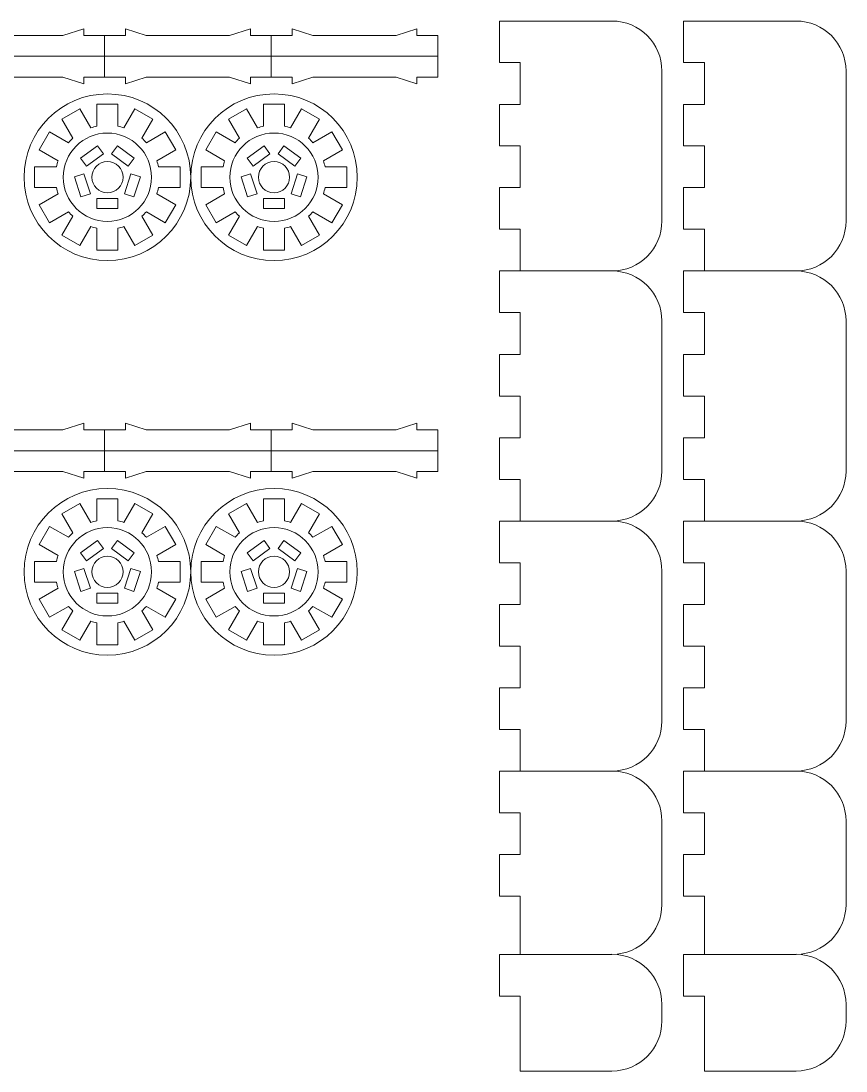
# Model space of a CAD drawing. Header units: millimetres. Extents: x -300 to 295, y -151 to 157.
# Drawn here: x 176.6 to 294.5, y 4.5 to 154.5 of the extents above; entities that cross this region are included whole.
import ezdxf

# ---------------------------------------------------------------- set-up
doc = ezdxf.new("R2010")
doc.units = ezdxf.units.MM
doc.header["$MEASUREMENT"] = 0
doc.layers.add('Capa 1', color=7, linetype='Continuous')

msp = doc.modelspace()

# ---------------------------------------------------------------- linework, layer by layer
at = {"layer": 'Capa 1', "lineweight": 18}
for points in [[(244.9766, 154.5344), (244.9766, 154.5344), (244.9766, 148.5813), (244.9766, 148.5813)], [(261.0501, 154.5344), (261.0501, 154.5344), (244.9766, 154.5344), (244.9766, 154.5344)], [(268.1938, 147.3906), (268.1938, 151.3361), (264.9955, 154.5344), (261.05, 154.5344)], [(271.2871, 154.5344), (271.2871, 154.5344), (271.2871, 148.5813), (271.2871, 148.5813)], [(287.3605, 154.5344), (287.3605, 154.5344), (271.2871, 154.5344), (271.2871, 154.5344)], [(294.5043, 147.3906), (294.5043, 151.3361), (291.306, 154.5344), (287.3605, 154.5344)], [(185.56, 153.4305), (185.56, 153.4305), (182.5834, 152.478), (182.5834, 152.478)], [(185.56, 152.478), (185.56, 152.478), (185.56, 153.4305), (185.56, 153.4305)], [(191.5131, 153.4305), (191.5131, 153.4305), (191.5131, 152.478), (191.5131, 152.478)], [(194.4896, 152.478), (194.4896, 152.478), (191.5131, 153.4305), (191.5131, 153.4305)], [(209.3725, 153.4305), (209.3725, 153.4305), (206.3959, 152.478), (206.3959, 152.478)], [(209.3725, 152.478), (209.3725, 152.478), (209.3725, 153.4305), (209.3725, 153.4305)], [(218.3021, 152.478), (218.3021, 152.478), (215.3256, 153.4305), (215.3256, 153.4305)], [(215.3256, 153.4305), (215.3256, 153.4305), (215.3256, 152.478), (215.3256, 152.478)], [(233.185, 153.4305), (233.185, 153.4305), (230.2084, 152.478), (230.2084, 152.478)], [(233.185, 152.478), (233.185, 152.478), (233.185, 153.4305), (233.185, 153.4305)], [(182.5834, 152.478), (182.5834, 152.478), (170.6771, 152.478), (170.6771, 152.478)], [(191.5131, 152.478), (191.5131, 152.478), (185.56, 152.478), (185.56, 152.478)], [(188.5365, 152.478), (188.5365, 152.478), (188.5365, 146.5249), (188.5365, 146.5249)], [(206.3959, 152.478), (206.3959, 152.478), (194.4896, 152.478), (194.4896, 152.478)], [(215.3256, 152.478), (215.3256, 152.478), (209.3725, 152.478), (209.3725, 152.478)], [(212.349, 152.478), (212.349, 152.478), (212.349, 146.5249), (212.349, 146.5249)], [(230.2084, 152.478), (230.2084, 152.478), (218.3021, 152.478), (218.3021, 152.478)], [(236.1615, 152.478), (236.1615, 152.478), (233.185, 152.478), (233.185, 152.478)], [(236.1615, 146.5249), (236.1615, 146.5249), (236.1615, 152.478), (236.1615, 152.478)], [(236.1615, 149.5015), (236.1615, 149.5015), (93.2865, 149.5015), (93.2865, 149.5015)], [(247.9532, 148.5813), (247.9532, 148.5813), (244.9766, 148.5813), (244.9766, 148.5813)], [(247.9532, 148.5813), (247.9532, 148.5813), (247.9532, 142.6281), (247.9532, 142.6281)], [(274.2637, 148.5813), (274.2637, 148.5813), (271.2871, 148.5813), (271.2871, 148.5813)], [(274.2637, 148.5813), (274.2637, 148.5813), (274.2637, 142.6281), (274.2637, 142.6281)], [(268.1938, 125.9594), (268.1938, 125.9594), (268.1938, 147.3906), (268.1938, 147.3906)], [(294.5043, 125.9594), (294.5043, 125.9594), (294.5043, 147.3906), (294.5043, 147.3906)], [(170.6771, 146.5249), (170.6771, 146.5249), (182.5834, 146.5249), (182.5834, 146.5249)], [(182.5834, 146.5249), (182.5834, 146.5249), (185.56, 145.5722), (185.56, 145.5722)], [(185.56, 146.5249), (185.56, 146.5249), (191.5131, 146.5249), (191.5131, 146.5249)], [(185.56, 145.5722), (185.56, 145.5722), (185.56, 146.5249), (185.56, 146.5249)], [(191.5131, 145.5722), (191.5131, 145.5722), (194.4896, 146.5249), (194.4896, 146.5249)], [(191.5131, 146.5249), (191.5131, 146.5249), (191.5131, 145.5722), (191.5131, 145.5722)], [(194.4896, 146.5249), (194.4896, 146.5249), (206.3959, 146.5249), (206.3959, 146.5249)], [(206.3959, 146.5249), (206.3959, 146.5249), (209.3725, 145.5722), (209.3725, 145.5722)], [(209.3725, 146.5249), (209.3725, 146.5249), (215.3256, 146.5249), (215.3256, 146.5249)], [(209.3725, 145.5722), (209.3725, 145.5722), (209.3725, 146.5249), (209.3725, 146.5249)], [(215.3256, 145.5722), (215.3256, 145.5722), (218.3021, 146.5249), (218.3021, 146.5249)], [(215.3256, 146.5249), (215.3256, 146.5249), (215.3256, 145.5722), (215.3256, 145.5722)], [(218.3021, 146.5249), (218.3021, 146.5249), (230.2084, 146.5249), (230.2084, 146.5249)], [(230.2084, 146.5249), (230.2084, 146.5249), (233.185, 145.5722), (233.185, 145.5722)], [(233.185, 146.5249), (233.185, 146.5249), (236.1615, 146.5249), (236.1615, 146.5249)], [(233.185, 145.5722), (233.185, 145.5722), (233.185, 146.5249), (233.185, 146.5249)], [(190.4291, 142.6297), (190.4291, 142.6297), (187.4525, 142.6297), (187.4525, 142.6297)], [(187.4525, 139.5026), (187.4525, 139.5026), (187.4525, 142.6297), (187.4525, 142.6297)], [(190.4291, 139.5026), (190.4291, 139.5026), (190.4291, 142.6297), (190.4291, 142.6297)], [(214.2416, 142.6297), (214.2416, 142.6297), (211.265, 142.6297), (211.265, 142.6297)], [(211.265, 139.5026), (211.265, 139.5026), (211.265, 142.6297), (211.265, 142.6297)], [(214.2416, 139.5026), (214.2416, 139.5026), (214.2416, 142.6297), (214.2416, 142.6297)], [(244.9766, 142.6281), (244.9766, 142.6281), (244.9766, 136.675), (244.9766, 136.675)], [(247.9532, 142.6281), (247.9532, 142.6281), (244.9766, 142.6281), (244.9766, 142.6281)], [(271.2871, 142.6281), (271.2871, 142.6281), (271.2871, 136.675), (271.2871, 136.675)], [(274.2637, 142.6281), (274.2637, 142.6281), (271.2871, 142.6281), (271.2871, 142.6281)], [(185.0205, 141.9781), (185.0205, 141.9781), (182.4426, 140.4898), (182.4426, 140.4898)], [(186.5839, 139.27), (186.5839, 139.27), (185.0205, 141.9781), (185.0205, 141.9781)], [(191.2972, 139.27), (191.2972, 139.27), (192.8606, 141.9781), (192.8606, 141.9781)], [(195.4384, 140.4898), (195.4384, 140.4898), (192.8606, 141.9781), (192.8606, 141.9781)], [(208.833, 141.9781), (208.833, 141.9781), (206.2551, 140.4898), (206.2551, 140.4898)], [(210.3964, 139.27), (210.3964, 139.27), (208.833, 141.9781), (208.833, 141.9781)], [(215.1097, 139.27), (215.1097, 139.27), (216.6731, 141.9781), (216.6731, 141.9781)], [(219.2509, 140.4898), (219.2509, 140.4898), (216.6731, 141.9781), (216.6731, 141.9781)], [(184.006, 137.7818), (184.006, 137.7818), (182.4426, 140.4898), (182.4426, 140.4898)], [(193.875, 137.7818), (193.875, 137.7818), (195.4384, 140.4898), (195.4384, 140.4898)], [(207.8185, 137.7818), (207.8185, 137.7818), (206.2551, 140.4898), (206.2551, 140.4898)], [(217.6875, 137.7818), (217.6875, 137.7818), (219.2509, 140.4898), (219.2509, 140.4898)], [(180.6625, 138.7097), (180.6625, 138.7097), (179.1742, 136.1318), (179.1742, 136.1318)], [(183.3705, 137.1462), (183.3705, 137.1462), (180.6625, 138.7097), (180.6625, 138.7097)], [(187.4525, 139.5026), (187.1585, 139.4425), (186.8686, 139.365), (186.5841, 139.27)], [(191.2972, 139.27), (191.0128, 139.365), (190.7228, 139.4428), (190.4291, 139.5026)], [(194.5105, 137.1462), (194.5105, 137.1462), (197.2188, 138.7097), (197.2188, 138.7097)], [(198.7071, 136.1318), (198.7071, 136.1318), (197.2188, 138.7097), (197.2188, 138.7097)], [(204.475, 138.7097), (204.475, 138.7097), (202.9867, 136.1318), (202.9867, 136.1318)], [(207.183, 137.1462), (207.183, 137.1462), (204.475, 138.7097), (204.475, 138.7097)], [(211.265, 139.5026), (210.971, 139.4425), (210.6811, 139.365), (210.3966, 139.27)], [(215.1097, 139.27), (214.8253, 139.365), (214.5353, 139.4428), (214.2416, 139.5026)], [(218.323, 137.1462), (218.323, 137.1462), (221.0313, 138.7097), (221.0313, 138.7097)], [(222.5196, 136.1318), (222.5196, 136.1318), (221.0313, 138.7097), (221.0313, 138.7097)], [(184.0061, 137.7818), (183.7815, 137.5831), (183.5695, 137.3706), (183.3706, 137.1463)], [(187.52, 136.6986), (187.52, 136.6986), (185.1123, 134.9491), (185.1123, 134.9491)], [(188.36, 135.5429), (188.36, 135.5429), (187.52, 136.6986), (187.52, 136.6986)], [(189.521, 135.5429), (189.521, 135.5429), (190.3608, 136.6986), (190.3608, 136.6986)], [(192.7688, 134.9491), (192.7688, 134.9491), (190.3608, 136.6986), (190.3608, 136.6986)], [(194.5105, 137.1462), (194.3115, 137.3708), (194.0993, 137.583), (193.875, 137.7817)], [(207.8186, 137.7818), (207.594, 137.5831), (207.382, 137.3706), (207.1831, 137.1463)], [(211.3325, 136.6986), (211.3325, 136.6986), (208.9248, 134.9491), (208.9248, 134.9491)], [(212.1725, 135.5429), (212.1725, 135.5429), (211.3325, 136.6986), (211.3325, 136.6986)], [(213.3335, 135.5429), (213.3335, 135.5429), (214.1733, 136.6986), (214.1733, 136.6986)], [(216.5813, 134.9491), (216.5813, 134.9491), (214.1733, 136.6986), (214.1733, 136.6986)], [(218.323, 137.1462), (218.124, 137.3708), (217.9118, 137.583), (217.6875, 137.7817)], [(247.9532, 136.675), (247.9532, 136.675), (244.9766, 136.675), (244.9766, 136.675)], [(247.9532, 136.675), (247.9532, 136.675), (247.9532, 130.7219), (247.9532, 130.7219)], [(274.2637, 136.675), (274.2637, 136.675), (271.2871, 136.675), (271.2871, 136.675)], [(274.2637, 136.675), (274.2637, 136.675), (274.2637, 130.7219), (274.2637, 130.7219)], [(181.8822, 134.5684), (181.8822, 134.5684), (179.1742, 136.1318), (179.1742, 136.1318)], [(188.36, 135.5429), (188.36, 135.5429), (185.9521, 133.7932), (185.9521, 133.7932)], [(191.9293, 133.7932), (191.9293, 133.7932), (189.521, 135.5429), (189.521, 135.5429)], [(195.9988, 134.5684), (195.9988, 134.5684), (198.7071, 136.1318), (198.7071, 136.1318)], [(205.6947, 134.5684), (205.6947, 134.5684), (202.9867, 136.1318), (202.9867, 136.1318)], [(212.1725, 135.5429), (212.1725, 135.5429), (209.7646, 133.7932), (209.7646, 133.7932)], [(215.7418, 133.7932), (215.7418, 133.7932), (213.3335, 135.5429), (213.3335, 135.5429)], [(219.8113, 134.5684), (219.8113, 134.5684), (222.5196, 136.1318), (222.5196, 136.1318)], [(181.6494, 133.7), (181.6494, 133.7), (178.5228, 133.7), (178.5228, 133.7)], [(178.5228, 133.7), (178.5228, 133.7), (178.5228, 130.7235), (178.5228, 130.7235)], [(181.8822, 134.5684), (181.7872, 134.2837), (181.7097, 133.994), (181.6494, 133.7)], [(185.9521, 133.7932), (185.9521, 133.7932), (185.1123, 134.9491), (185.1123, 134.9491)], [(191.9293, 133.7932), (191.9293, 133.7932), (192.7688, 134.9491), (192.7688, 134.9491)], [(196.2317, 133.7), (196.1714, 133.994), (196.0939, 134.2839), (195.9989, 134.5684)], [(196.2317, 133.7), (196.2317, 133.7), (199.3588, 133.7), (199.3588, 133.7)], [(199.3588, 130.7235), (199.3588, 130.7235), (199.3588, 133.7), (199.3588, 133.7)], [(205.4619, 133.7), (205.4619, 133.7), (202.3353, 133.7), (202.3353, 133.7)], [(202.3353, 133.7), (202.3353, 133.7), (202.3353, 130.7235), (202.3353, 130.7235)], [(205.6947, 134.5684), (205.5997, 134.2837), (205.5222, 133.994), (205.4619, 133.7)], [(209.7646, 133.7932), (209.7646, 133.7932), (208.9248, 134.9491), (208.9248, 134.9491)], [(215.7418, 133.7932), (215.7418, 133.7932), (216.5813, 134.9491), (216.5813, 134.9491)], [(220.0442, 133.7), (219.9839, 133.994), (219.9064, 134.2839), (219.8114, 134.5684)], [(220.0442, 133.7), (220.0442, 133.7), (223.1713, 133.7), (223.1713, 133.7)], [(223.1713, 130.7235), (223.1713, 130.7235), (223.1713, 133.7), (223.1713, 133.7)], [(184.2344, 132.2475), (184.2344, 132.2475), (185.593, 132.6891), (185.593, 132.6891)], [(184.2344, 132.2475), (184.2344, 132.2475), (185.1541, 129.4164), (185.1541, 129.4164)], [(185.593, 132.6891), (185.593, 132.6891), (186.513, 129.858), (186.513, 129.858)], [(191.3681, 129.858), (191.3681, 129.858), (192.288, 132.6891), (192.288, 132.6891)], [(193.6469, 132.2475), (193.6469, 132.2475), (192.288, 132.6891), (192.288, 132.6891)], [(192.727, 129.4164), (192.727, 129.4164), (193.6469, 132.2475), (193.6469, 132.2475)], [(208.0469, 132.2475), (208.0469, 132.2475), (209.4055, 132.6891), (209.4055, 132.6891)], [(208.0469, 132.2475), (208.0469, 132.2475), (208.9666, 129.4164), (208.9666, 129.4164)], [(209.4055, 132.6891), (209.4055, 132.6891), (210.3255, 129.858), (210.3255, 129.858)], [(215.1806, 129.858), (215.1806, 129.858), (216.1005, 132.6891), (216.1005, 132.6891)], [(217.4594, 132.2475), (217.4594, 132.2475), (216.1005, 132.6891), (216.1005, 132.6891)], [(216.5395, 129.4164), (216.5395, 129.4164), (217.4594, 132.2475), (217.4594, 132.2475)], [(181.6494, 130.7235), (181.6494, 130.7235), (178.5228, 130.7235), (178.5228, 130.7235)], [(181.6494, 130.7235), (181.7097, 130.4295), (181.7872, 130.1396), (181.8822, 129.8551)], [(195.9988, 129.8551), (196.0938, 130.1395), (196.1713, 130.4295), (196.2316, 130.7235)], [(196.2317, 130.7235), (196.2317, 130.7235), (199.3588, 130.7235), (199.3588, 130.7235)], [(205.4619, 130.7235), (205.4619, 130.7235), (202.3353, 130.7235), (202.3353, 130.7235)], [(205.4619, 130.7235), (205.5222, 130.4295), (205.5997, 130.1396), (205.6947, 129.8551)], [(219.8113, 129.8551), (219.9063, 130.1395), (219.9838, 130.4295), (220.0441, 130.7235)], [(220.0442, 130.7235), (220.0442, 130.7235), (223.1713, 130.7235), (223.1713, 130.7235)], [(244.9766, 130.7219), (244.9766, 130.7219), (244.9766, 124.7688), (244.9766, 124.7688)], [(247.9532, 130.7219), (247.9532, 130.7219), (244.9766, 130.7219), (244.9766, 130.7219)], [(271.2871, 130.7219), (271.2871, 130.7219), (271.2871, 124.7688), (271.2871, 124.7688)], [(274.2637, 130.7219), (274.2637, 130.7219), (271.2871, 130.7219), (271.2871, 130.7219)], [(181.8822, 129.8551), (181.8822, 129.8551), (179.1742, 128.2917), (179.1742, 128.2917)], [(186.513, 129.858), (186.513, 129.858), (185.1541, 129.4164), (185.1541, 129.4164)], [(187.4525, 129.1757), (187.4525, 129.1757), (190.4291, 129.1757), (190.4291, 129.1757)], [(187.4525, 129.1757), (187.4525, 129.1757), (187.4525, 127.7469), (187.4525, 127.7469)], [(190.4291, 129.1757), (190.4291, 129.1757), (190.4291, 127.7469), (190.4291, 127.7469)], [(191.3681, 129.858), (191.3681, 129.858), (192.727, 129.4164), (192.727, 129.4164)], [(195.9988, 129.8551), (195.9988, 129.8551), (198.7071, 128.2917), (198.7071, 128.2917)], [(205.6947, 129.8551), (205.6947, 129.8551), (202.9867, 128.2917), (202.9867, 128.2917)], [(210.3255, 129.858), (210.3255, 129.858), (208.9666, 129.4164), (208.9666, 129.4164)], [(211.265, 129.1757), (211.265, 129.1757), (214.2416, 129.1757), (214.2416, 129.1757)], [(211.265, 129.1757), (211.265, 129.1757), (211.265, 127.7469), (211.265, 127.7469)], [(214.2416, 129.1757), (214.2416, 129.1757), (214.2416, 127.7469), (214.2416, 127.7469)], [(215.1806, 129.858), (215.1806, 129.858), (216.5395, 129.4164), (216.5395, 129.4164)], [(219.8113, 129.8551), (219.8113, 129.8551), (222.5196, 128.2917), (222.5196, 128.2917)], [(179.1742, 128.2917), (179.1742, 128.2917), (180.6625, 125.7139), (180.6625, 125.7139)], [(187.4525, 127.7469), (187.4525, 127.7469), (190.4291, 127.7469), (190.4291, 127.7469)], [(197.2188, 125.7139), (197.2188, 125.7139), (198.7071, 128.2917), (198.7071, 128.2917)], [(202.9867, 128.2917), (202.9867, 128.2917), (204.475, 125.7139), (204.475, 125.7139)], [(211.265, 127.7469), (211.265, 127.7469), (214.2416, 127.7469), (214.2416, 127.7469)], [(221.0313, 125.7139), (221.0313, 125.7139), (222.5196, 128.2917), (222.5196, 128.2917)], [(183.3705, 127.2773), (183.3705, 127.2773), (180.6625, 125.7139), (180.6625, 125.7139)], [(184.006, 126.6417), (184.006, 126.6417), (182.4426, 123.9337), (182.4426, 123.9337)], [(183.3705, 127.2773), (183.5695, 127.0529), (183.7817, 126.8405), (184.006, 126.6418)], [(193.875, 126.6417), (194.0996, 126.8404), (194.3116, 127.0529), (194.5105, 127.2772)], [(193.875, 126.6417), (193.875, 126.6417), (195.4384, 123.9337), (195.4384, 123.9337)], [(194.5105, 127.2773), (194.5105, 127.2773), (197.2188, 125.7139), (197.2188, 125.7139)], [(207.183, 127.2773), (207.183, 127.2773), (204.475, 125.7139), (204.475, 125.7139)], [(207.8185, 126.6417), (207.8185, 126.6417), (206.2551, 123.9337), (206.2551, 123.9337)], [(207.183, 127.2773), (207.382, 127.0529), (207.5942, 126.8405), (207.8185, 126.6418)], [(217.6875, 126.6417), (217.9121, 126.8404), (218.1241, 127.0529), (218.323, 127.2772)], [(217.6875, 126.6417), (217.6875, 126.6417), (219.2509, 123.9337), (219.2509, 123.9337)], [(218.323, 127.2773), (218.323, 127.2773), (221.0313, 125.7139), (221.0313, 125.7139)], [(186.5839, 125.1535), (186.5839, 125.1535), (185.0205, 122.4455), (185.0205, 122.4455)], [(186.5839, 125.1535), (186.8683, 125.0585), (187.1583, 124.9807), (187.4523, 124.9209)], [(187.4525, 124.9206), (187.4525, 124.9206), (187.4525, 121.7938), (187.4525, 121.7938)], [(190.4291, 124.9206), (190.7228, 124.9807), (191.0128, 125.0584), (191.2972, 125.1532)], [(190.4291, 124.9206), (190.4291, 124.9206), (190.4291, 121.7938), (190.4291, 121.7938)], [(191.2972, 125.1535), (191.2972, 125.1535), (192.8606, 122.4455), (192.8606, 122.4455)], [(210.3964, 125.1535), (210.3964, 125.1535), (208.833, 122.4455), (208.833, 122.4455)], [(210.3964, 125.1535), (210.6808, 125.0585), (210.9708, 124.9807), (211.2648, 124.9209)], [(211.265, 124.9206), (211.265, 124.9206), (211.265, 121.7938), (211.265, 121.7938)], [(214.2416, 124.9206), (214.5353, 124.9807), (214.8253, 125.0584), (215.1097, 125.1532)], [(214.2416, 124.9206), (214.2416, 124.9206), (214.2416, 121.7938), (214.2416, 121.7938)], [(215.1097, 125.1535), (215.1097, 125.1535), (216.6731, 122.4455), (216.6731, 122.4455)], [(247.9532, 124.7688), (247.9532, 124.7688), (244.9766, 124.7688), (244.9766, 124.7688)], [(247.9532, 124.7688), (247.9532, 124.7688), (247.9532, 118.8156), (247.9532, 118.8156)], [(261.0501, 118.8156), (264.9956, 118.8156), (268.1939, 122.0139), (268.1939, 125.9594)], [(274.2637, 124.7688), (274.2637, 124.7688), (271.2871, 124.7688), (271.2871, 124.7688)], [(274.2637, 124.7688), (274.2637, 124.7688), (274.2637, 118.8156), (274.2637, 118.8156)], [(287.3605, 118.8156), (291.306, 118.8156), (294.5043, 122.0139), (294.5043, 125.9594)], [(182.4426, 123.9337), (182.4426, 123.9337), (185.0205, 122.4455), (185.0205, 122.4455)], [(192.8606, 122.4455), (192.8606, 122.4455), (195.4384, 123.9337), (195.4384, 123.9337)], [(206.2551, 123.9337), (206.2551, 123.9337), (208.833, 122.4455), (208.833, 122.4455)], [(216.6731, 122.4455), (216.6731, 122.4455), (219.2509, 123.9337), (219.2509, 123.9337)], [(187.4525, 121.7938), (187.4525, 121.7938), (190.4291, 121.7938), (190.4291, 121.7938)], [(211.265, 121.7938), (211.265, 121.7938), (214.2416, 121.7938), (214.2416, 121.7938)], [(244.9766, 118.8156), (244.9766, 118.8156), (244.9766, 112.8625), (244.9766, 112.8625)], [(261.0501, 118.8156), (261.0501, 118.8156), (244.9766, 118.8156), (244.9766, 118.8156)], [(268.1938, 111.6719), (268.1938, 115.6174), (264.9955, 118.8157), (261.05, 118.8157)], [(271.2871, 118.8156), (271.2871, 118.8156), (271.2871, 112.8625), (271.2871, 112.8625)], [(287.3605, 118.8156), (287.3605, 118.8156), (271.2871, 118.8156), (271.2871, 118.8156)], [(294.5043, 111.6719), (294.5043, 115.6174), (291.306, 118.8157), (287.3605, 118.8157)], [(247.9532, 112.8625), (247.9532, 112.8625), (244.9766, 112.8625), (244.9766, 112.8625)], [(247.9532, 112.8625), (247.9532, 112.8625), (247.9532, 106.9091), (247.9532, 106.9091)], [(274.2637, 112.8625), (274.2637, 112.8625), (271.2871, 112.8625), (271.2871, 112.8625)], [(274.2637, 112.8625), (274.2637, 112.8625), (274.2637, 106.9091), (274.2637, 106.9091)], [(268.1938, 90.2404), (268.1938, 90.2404), (268.1938, 111.6719), (268.1938, 111.6719)], [(294.5043, 90.2404), (294.5043, 90.2404), (294.5043, 111.6719), (294.5043, 111.6719)], [(244.9766, 106.9091), (244.9766, 106.9091), (244.9766, 100.956), (244.9766, 100.956)], [(247.9532, 106.9091), (247.9532, 106.9091), (244.9766, 106.9091), (244.9766, 106.9091)], [(271.2871, 106.9091), (271.2871, 106.9091), (271.2871, 100.956), (271.2871, 100.956)], [(274.2637, 106.9091), (274.2637, 106.9091), (271.2871, 106.9091), (271.2871, 106.9091)], [(247.9532, 100.956), (247.9532, 100.956), (244.9766, 100.956), (244.9766, 100.956)], [(247.9532, 100.956), (247.9532, 100.956), (247.9532, 95.0029), (247.9532, 95.0029)], [(274.2637, 100.956), (274.2637, 100.956), (271.2871, 100.956), (271.2871, 100.956)], [(274.2637, 100.956), (274.2637, 100.956), (274.2637, 95.0029), (274.2637, 95.0029)], [(182.5834, 96.1009), (182.5834, 96.1009), (170.6771, 96.1009), (170.6771, 96.1009)], [(185.56, 97.0534), (185.56, 97.0534), (182.5834, 96.1009), (182.5834, 96.1009)], [(185.56, 96.1009), (185.56, 96.1009), (185.56, 97.0534), (185.56, 97.0534)], [(191.5131, 96.1009), (191.5131, 96.1009), (185.56, 96.1009), (185.56, 96.1009)], [(188.5365, 96.1009), (188.5365, 96.1009), (188.5365, 90.1478), (188.5365, 90.1478)], [(191.5131, 97.0534), (191.5131, 97.0534), (191.5131, 96.1009), (191.5131, 96.1009)], [(194.4896, 96.1009), (194.4896, 96.1009), (191.5131, 97.0534), (191.5131, 97.0534)], [(206.3959, 96.1009), (206.3959, 96.1009), (194.4896, 96.1009), (194.4896, 96.1009)], [(209.3725, 97.0534), (209.3725, 97.0534), (206.3959, 96.1009), (206.3959, 96.1009)], [(209.3725, 96.1009), (209.3725, 96.1009), (209.3725, 97.0534), (209.3725, 97.0534)], [(215.3256, 96.1009), (215.3256, 96.1009), (209.3725, 96.1009), (209.3725, 96.1009)], [(212.349, 96.1009), (212.349, 96.1009), (212.349, 90.1478), (212.349, 90.1478)], [(218.3021, 96.1009), (218.3021, 96.1009), (215.3256, 97.0534), (215.3256, 97.0534)], [(215.3256, 97.0534), (215.3256, 97.0534), (215.3256, 96.1009), (215.3256, 96.1009)], [(230.2084, 96.1009), (230.2084, 96.1009), (218.3021, 96.1009), (218.3021, 96.1009)], [(233.185, 97.0534), (233.185, 97.0534), (230.2084, 96.1009), (230.2084, 96.1009)], [(233.185, 96.1009), (233.185, 96.1009), (233.185, 97.0534), (233.185, 97.0534)], [(236.1615, 96.1009), (236.1615, 96.1009), (233.185, 96.1009), (233.185, 96.1009)], [(236.1615, 90.1478), (236.1615, 90.1478), (236.1615, 96.1009), (236.1615, 96.1009)], [(244.9766, 95.0029), (244.9766, 95.0029), (244.9766, 89.0497), (244.9766, 89.0497)], [(247.9532, 95.0029), (247.9532, 95.0029), (244.9766, 95.0029), (244.9766, 95.0029)], [(271.2871, 95.0029), (271.2871, 95.0029), (271.2871, 89.0497), (271.2871, 89.0497)], [(274.2637, 95.0029), (274.2637, 95.0029), (271.2871, 95.0029), (271.2871, 95.0029)], [(236.1615, 93.1243), (236.1615, 93.1243), (93.2865, 93.1243), (93.2865, 93.1243)], [(170.6771, 90.1478), (170.6771, 90.1478), (182.5834, 90.1478), (182.5834, 90.1478)], [(182.5834, 90.1478), (182.5834, 90.1478), (185.56, 89.195), (185.56, 89.195)], [(185.56, 90.1478), (185.56, 90.1478), (191.5131, 90.1478), (191.5131, 90.1478)], [(185.56, 89.195), (185.56, 89.195), (185.56, 90.1478), (185.56, 90.1478)], [(191.5131, 89.195), (191.5131, 89.195), (194.4896, 90.1478), (194.4896, 90.1478)], [(191.5131, 90.1478), (191.5131, 90.1478), (191.5131, 89.195), (191.5131, 89.195)], [(194.4896, 90.1478), (194.4896, 90.1478), (206.3959, 90.1478), (206.3959, 90.1478)], [(206.3959, 90.1478), (206.3959, 90.1478), (209.3725, 89.195), (209.3725, 89.195)], [(209.3725, 90.1478), (209.3725, 90.1478), (215.3256, 90.1478), (215.3256, 90.1478)], [(209.3725, 89.195), (209.3725, 89.195), (209.3725, 90.1478), (209.3725, 90.1478)], [(215.3256, 89.195), (215.3256, 89.195), (218.3021, 90.1478), (218.3021, 90.1478)], [(215.3256, 90.1478), (215.3256, 90.1478), (215.3256, 89.195), (215.3256, 89.195)], [(218.3021, 90.1478), (218.3021, 90.1478), (230.2084, 90.1478), (230.2084, 90.1478)], [(230.2084, 90.1478), (230.2084, 90.1478), (233.185, 89.195), (233.185, 89.195)], [(233.185, 90.1478), (233.185, 90.1478), (236.1615, 90.1478), (236.1615, 90.1478)], [(233.185, 89.195), (233.185, 89.195), (233.185, 90.1478), (233.185, 90.1478)], [(261.0501, 83.0966), (264.9956, 83.0966), (268.1939, 86.2951), (268.1939, 90.2404)], [(287.3605, 83.0966), (291.306, 83.0966), (294.5043, 86.2951), (294.5043, 90.2404)], [(247.9532, 89.0497), (247.9532, 89.0497), (244.9766, 89.0497), (244.9766, 89.0497)], [(247.9532, 89.0497), (247.9532, 89.0497), (247.9532, 83.0966), (247.9532, 83.0966)], [(274.2637, 89.0497), (274.2637, 89.0497), (271.2871, 89.0497), (271.2871, 89.0497)], [(274.2637, 89.0497), (274.2637, 89.0497), (274.2637, 83.0966), (274.2637, 83.0966)], [(185.0205, 85.6009), (185.0205, 85.6009), (182.4426, 84.1126), (182.4426, 84.1126)], [(186.5839, 82.8932), (186.5839, 82.8932), (185.0205, 85.6009), (185.0205, 85.6009)], [(190.4291, 86.2526), (190.4291, 86.2526), (187.4525, 86.2526), (187.4525, 86.2526)], [(187.4525, 83.1257), (187.4525, 83.1257), (187.4525, 86.2526), (187.4525, 86.2526)], [(190.4291, 83.1257), (190.4291, 83.1257), (190.4291, 86.2526), (190.4291, 86.2526)], [(191.2972, 82.8932), (191.2972, 82.8932), (192.8606, 85.6009), (192.8606, 85.6009)], [(195.4384, 84.1126), (195.4384, 84.1126), (192.8606, 85.6009), (192.8606, 85.6009)], [(208.833, 85.6009), (208.833, 85.6009), (206.2551, 84.1126), (206.2551, 84.1126)], [(210.3964, 82.8932), (210.3964, 82.8932), (208.833, 85.6009), (208.833, 85.6009)], [(214.2416, 86.2526), (214.2416, 86.2526), (211.265, 86.2526), (211.265, 86.2526)], [(211.265, 83.1257), (211.265, 83.1257), (211.265, 86.2526), (211.265, 86.2526)], [(214.2416, 83.1257), (214.2416, 83.1257), (214.2416, 86.2526), (214.2416, 86.2526)], [(215.1097, 82.8932), (215.1097, 82.8932), (216.6731, 85.6009), (216.6731, 85.6009)], [(219.2509, 84.1126), (219.2509, 84.1126), (216.6731, 85.6009), (216.6731, 85.6009)], [(184.006, 81.4049), (184.006, 81.4049), (182.4426, 84.1126), (182.4426, 84.1126)], [(193.875, 81.4049), (193.875, 81.4049), (195.4384, 84.1126), (195.4384, 84.1126)], [(207.8185, 81.4049), (207.8185, 81.4049), (206.2551, 84.1126), (206.2551, 84.1126)], [(217.6875, 81.4049), (217.6875, 81.4049), (219.2509, 84.1126), (219.2509, 84.1126)], [(187.4525, 83.1257), (187.1585, 83.0656), (186.8686, 82.9879), (186.5841, 82.8931)], [(191.2972, 82.8932), (191.0128, 82.9879), (190.7228, 83.0657), (190.4291, 83.1258)], [(211.265, 83.1257), (210.971, 83.0656), (210.6811, 82.9879), (210.3966, 82.8931)], [(215.1097, 82.8932), (214.8253, 82.9879), (214.5353, 83.0657), (214.2416, 83.1258)], [(244.9766, 83.0966), (244.9766, 83.0966), (244.9766, 77.1435), (244.9766, 77.1435)], [(261.0501, 83.0966), (261.0501, 83.0966), (244.9766, 83.0966), (244.9766, 83.0966)], [(268.1938, 75.9529), (268.1938, 79.8984), (264.9955, 83.0967), (261.05, 83.0967)], [(271.2871, 83.0966), (271.2871, 83.0966), (271.2871, 77.1435), (271.2871, 77.1435)], [(287.3605, 83.0966), (287.3605, 83.0966), (271.2871, 83.0966), (271.2871, 83.0966)], [(294.5043, 75.9529), (294.5043, 79.8984), (291.306, 83.0967), (287.3605, 83.0967)], [(180.6625, 82.3325), (180.6625, 82.3325), (179.1742, 79.7549), (179.1742, 79.7549)], [(183.3705, 80.7691), (183.3705, 80.7691), (180.6625, 82.3325), (180.6625, 82.3325)], [(184.0061, 81.4049), (183.7815, 81.2059), (183.5695, 80.9935), (183.3706, 80.7691)], [(194.5105, 80.7691), (194.3115, 80.9937), (194.0993, 81.2059), (193.875, 81.4049)], [(194.5105, 80.7691), (194.5105, 80.7691), (197.2188, 82.3325), (197.2188, 82.3325)], [(198.7071, 79.7549), (198.7071, 79.7549), (197.2188, 82.3325), (197.2188, 82.3325)], [(204.475, 82.3325), (204.475, 82.3325), (202.9867, 79.7549), (202.9867, 79.7549)], [(207.183, 80.7691), (207.183, 80.7691), (204.475, 82.3325), (204.475, 82.3325)], [(207.8186, 81.4049), (207.594, 81.2059), (207.382, 80.9935), (207.1831, 80.7691)], [(218.323, 80.7691), (218.124, 80.9937), (217.9118, 81.2059), (217.6875, 81.4049)], [(218.323, 80.7691), (218.323, 80.7691), (221.0313, 82.3325), (221.0313, 82.3325)], [(222.5196, 79.7549), (222.5196, 79.7549), (221.0313, 82.3325), (221.0313, 82.3325)], [(181.8822, 78.1912), (181.8822, 78.1912), (179.1742, 79.7549), (179.1742, 79.7549)], [(187.52, 80.3214), (187.52, 80.3214), (185.1123, 78.572), (185.1123, 78.572)], [(188.36, 79.1657), (188.36, 79.1657), (187.52, 80.3214), (187.52, 80.3214)], [(189.521, 79.1657), (189.521, 79.1657), (190.3608, 80.3214), (190.3608, 80.3214)], [(192.7688, 78.572), (192.7688, 78.572), (190.3608, 80.3214), (190.3608, 80.3214)], [(195.9988, 78.1912), (195.9988, 78.1912), (198.7071, 79.7549), (198.7071, 79.7549)], [(205.6947, 78.1912), (205.6947, 78.1912), (202.9867, 79.7549), (202.9867, 79.7549)], [(211.3325, 80.3214), (211.3325, 80.3214), (208.9248, 78.572), (208.9248, 78.572)], [(212.1725, 79.1657), (212.1725, 79.1657), (211.3325, 80.3214), (211.3325, 80.3214)], [(213.3335, 79.1657), (213.3335, 79.1657), (214.1733, 80.3214), (214.1733, 80.3214)], [(216.5813, 78.572), (216.5813, 78.572), (214.1733, 80.3214), (214.1733, 80.3214)], [(219.8113, 78.1912), (219.8113, 78.1912), (222.5196, 79.7549), (222.5196, 79.7549)], [(181.8822, 78.1912), (181.7872, 77.9068), (181.7097, 77.6165), (181.6494, 77.3228)], [(185.9521, 77.4163), (185.9521, 77.4163), (185.1123, 78.572), (185.1123, 78.572)], [(188.36, 79.1657), (188.36, 79.1657), (185.9521, 77.4163), (185.9521, 77.4163)], [(191.9293, 77.4163), (191.9293, 77.4163), (189.521, 79.1657), (189.521, 79.1657)], [(191.9293, 77.4163), (191.9293, 77.4163), (192.7688, 78.572), (192.7688, 78.572)], [(196.2317, 77.3229), (196.1714, 77.6166), (196.0939, 77.9068), (195.9989, 78.1913)], [(205.6947, 78.1912), (205.5997, 77.9068), (205.5222, 77.6165), (205.4619, 77.3228)], [(209.7646, 77.4163), (209.7646, 77.4163), (208.9248, 78.572), (208.9248, 78.572)], [(212.1725, 79.1657), (212.1725, 79.1657), (209.7646, 77.4163), (209.7646, 77.4163)], [(215.7418, 77.4163), (215.7418, 77.4163), (213.3335, 79.1657), (213.3335, 79.1657)], [(215.7418, 77.4163), (215.7418, 77.4163), (216.5813, 78.572), (216.5813, 78.572)], [(220.0442, 77.3229), (219.9839, 77.6166), (219.9064, 77.9068), (219.8114, 78.1913)], [(181.6494, 77.3229), (181.6494, 77.3229), (178.5228, 77.3229), (178.5228, 77.3229)], [(178.5228, 77.3229), (178.5228, 77.3229), (178.5228, 74.3463), (178.5228, 74.3463)], [(196.2317, 77.3229), (196.2317, 77.3229), (199.3588, 77.3229), (199.3588, 77.3229)], [(199.3588, 74.3463), (199.3588, 74.3463), (199.3588, 77.3229), (199.3588, 77.3229)], [(205.4619, 77.3229), (205.4619, 77.3229), (202.3353, 77.3229), (202.3353, 77.3229)], [(202.3353, 77.3229), (202.3353, 77.3229), (202.3353, 74.3463), (202.3353, 74.3463)], [(220.0442, 77.3229), (220.0442, 77.3229), (223.1713, 77.3229), (223.1713, 77.3229)], [(223.1713, 74.3463), (223.1713, 74.3463), (223.1713, 77.3229), (223.1713, 77.3229)], [(247.9532, 77.1435), (247.9532, 77.1435), (244.9766, 77.1435), (244.9766, 77.1435)], [(247.9532, 77.1435), (247.9532, 77.1435), (247.9532, 71.1904), (247.9532, 71.1904)], [(274.2637, 77.1435), (274.2637, 77.1435), (271.2871, 77.1435), (271.2871, 77.1435)], [(274.2637, 77.1435), (274.2637, 77.1435), (274.2637, 71.1904), (274.2637, 71.1904)], [(184.2344, 75.8703), (184.2344, 75.8703), (185.593, 76.3119), (185.593, 76.3119)], [(184.2344, 75.8703), (184.2344, 75.8703), (185.1541, 73.0396), (185.1541, 73.0396)], [(185.593, 76.3119), (185.593, 76.3119), (186.513, 73.4811), (186.513, 73.4811)], [(191.3681, 73.4811), (191.3681, 73.4811), (192.288, 76.3119), (192.288, 76.3119)], [(193.6469, 75.8703), (193.6469, 75.8703), (192.288, 76.3119), (192.288, 76.3119)], [(192.727, 73.0396), (192.727, 73.0396), (193.6469, 75.8703), (193.6469, 75.8703)], [(208.0469, 75.8703), (208.0469, 75.8703), (209.4055, 76.3119), (209.4055, 76.3119)], [(208.0469, 75.8703), (208.0469, 75.8703), (208.9666, 73.0396), (208.9666, 73.0396)], [(209.4055, 76.3119), (209.4055, 76.3119), (210.3255, 73.4811), (210.3255, 73.4811)], [(215.1806, 73.4811), (215.1806, 73.4811), (216.1005, 76.3119), (216.1005, 76.3119)], [(217.4594, 75.8703), (217.4594, 75.8703), (216.1005, 76.3119), (216.1005, 76.3119)], [(216.5395, 73.0396), (216.5395, 73.0396), (217.4594, 75.8703), (217.4594, 75.8703)], [(268.1938, 54.5216), (268.1938, 54.5216), (268.1938, 75.9529), (268.1938, 75.9529)], [(294.5043, 54.5216), (294.5043, 54.5216), (294.5043, 75.9529), (294.5043, 75.9529)], [(181.6494, 74.3463), (181.6494, 74.3463), (178.5228, 74.3463), (178.5228, 74.3463)], [(181.6494, 74.3463), (181.7097, 74.0526), (181.7872, 73.7624), (181.8822, 73.4779)], [(195.9988, 73.478), (196.0938, 73.7624), (196.1713, 74.0527), (196.2316, 74.3464)], [(196.2317, 74.3463), (196.2317, 74.3463), (199.3588, 74.3463), (199.3588, 74.3463)], [(205.4619, 74.3463), (205.4619, 74.3463), (202.3353, 74.3463), (202.3353, 74.3463)], [(205.4619, 74.3463), (205.5222, 74.0526), (205.5997, 73.7624), (205.6947, 73.4779)], [(219.8113, 73.478), (219.9063, 73.7624), (219.9838, 74.0527), (220.0441, 74.3464)], [(220.0442, 74.3463), (220.0442, 74.3463), (223.1713, 74.3463), (223.1713, 74.3463)], [(181.8822, 73.478), (181.8822, 73.478), (179.1742, 71.9145), (179.1742, 71.9145)], [(186.513, 73.4811), (186.513, 73.4811), (185.1541, 73.0396), (185.1541, 73.0396)], [(187.4525, 72.7988), (187.4525, 72.7988), (190.4291, 72.7988), (190.4291, 72.7988)], [(187.4525, 72.7988), (187.4525, 72.7988), (187.4525, 71.3698), (187.4525, 71.3698)], [(190.4291, 72.7988), (190.4291, 72.7988), (190.4291, 71.3698), (190.4291, 71.3698)], [(191.3681, 73.4811), (191.3681, 73.4811), (192.727, 73.0396), (192.727, 73.0396)], [(195.9988, 73.478), (195.9988, 73.478), (198.7071, 71.9145), (198.7071, 71.9145)], [(205.6947, 73.478), (205.6947, 73.478), (202.9867, 71.9145), (202.9867, 71.9145)], [(210.3255, 73.4811), (210.3255, 73.4811), (208.9666, 73.0396), (208.9666, 73.0396)], [(211.265, 72.7988), (211.265, 72.7988), (214.2416, 72.7988), (214.2416, 72.7988)], [(211.265, 72.7988), (211.265, 72.7988), (211.265, 71.3698), (211.265, 71.3698)], [(214.2416, 72.7988), (214.2416, 72.7988), (214.2416, 71.3698), (214.2416, 71.3698)], [(215.1806, 73.4811), (215.1806, 73.4811), (216.5395, 73.0396), (216.5395, 73.0396)], [(219.8113, 73.478), (219.8113, 73.478), (222.5196, 71.9145), (222.5196, 71.9145)], [(179.1742, 71.9145), (179.1742, 71.9145), (180.6625, 69.337), (180.6625, 69.337)], [(183.3705, 70.9004), (183.3705, 70.9004), (180.6625, 69.337), (180.6625, 69.337)], [(183.3705, 70.9004), (183.5695, 70.6758), (183.7817, 70.4636), (184.006, 70.2646)], [(187.4525, 71.3698), (187.4525, 71.3698), (190.4291, 71.3698), (190.4291, 71.3698)], [(193.875, 70.2643), (194.0996, 70.4633), (194.3116, 70.6757), (194.5105, 70.9001)], [(194.5105, 70.9004), (194.5105, 70.9004), (197.2188, 69.337), (197.2188, 69.337)], [(197.2188, 69.337), (197.2188, 69.337), (198.7071, 71.9145), (198.7071, 71.9145)], [(202.9867, 71.9145), (202.9867, 71.9145), (204.475, 69.337), (204.475, 69.337)], [(207.183, 70.9004), (207.183, 70.9004), (204.475, 69.337), (204.475, 69.337)], [(207.183, 70.9004), (207.382, 70.6758), (207.5942, 70.4636), (207.8185, 70.2646)], [(211.265, 71.3698), (211.265, 71.3698), (214.2416, 71.3698), (214.2416, 71.3698)], [(217.6875, 70.2643), (217.9121, 70.4633), (218.1241, 70.6757), (218.323, 70.9001)], [(218.323, 70.9004), (218.323, 70.9004), (221.0313, 69.337), (221.0313, 69.337)], [(221.0313, 69.337), (221.0313, 69.337), (222.5196, 71.9145), (222.5196, 71.9145)], [(244.9766, 71.1904), (244.9766, 71.1904), (244.9766, 65.2372), (244.9766, 65.2372)], [(247.9532, 71.1904), (247.9532, 71.1904), (244.9766, 71.1904), (244.9766, 71.1904)], [(271.2871, 71.1904), (271.2871, 71.1904), (271.2871, 65.2372), (271.2871, 65.2372)], [(274.2637, 71.1904), (274.2637, 71.1904), (271.2871, 71.1904), (271.2871, 71.1904)], [(184.006, 70.2643), (184.006, 70.2643), (182.4426, 67.5566), (182.4426, 67.5566)], [(193.875, 70.2643), (193.875, 70.2643), (195.4384, 67.5566), (195.4384, 67.5566)], [(207.8185, 70.2643), (207.8185, 70.2643), (206.2551, 67.5566), (206.2551, 67.5566)], [(217.6875, 70.2643), (217.6875, 70.2643), (219.2509, 67.5566), (219.2509, 67.5566)], [(182.4426, 67.5566), (182.4426, 67.5566), (185.0205, 66.0683), (185.0205, 66.0683)], [(186.5839, 68.7761), (186.5839, 68.7761), (185.0205, 66.0683), (185.0205, 66.0683)], [(186.5839, 68.7761), (186.8683, 68.6814), (187.1583, 68.6036), (187.4523, 68.5435)], [(187.4525, 68.5437), (187.4525, 68.5437), (187.4525, 65.4166), (187.4525, 65.4166)], [(190.4291, 68.5437), (190.7228, 68.6038), (191.0128, 68.6815), (191.2972, 68.7763)], [(190.4291, 68.5437), (190.4291, 68.5437), (190.4291, 65.4166), (190.4291, 65.4166)], [(191.2972, 68.7761), (191.2972, 68.7761), (192.8606, 66.0683), (192.8606, 66.0683)], [(192.8606, 66.0683), (192.8606, 66.0683), (195.4384, 67.5566), (195.4384, 67.5566)], [(206.2551, 67.5566), (206.2551, 67.5566), (208.833, 66.0683), (208.833, 66.0683)], [(210.3964, 68.7761), (210.3964, 68.7761), (208.833, 66.0683), (208.833, 66.0683)], [(210.3964, 68.7761), (210.6808, 68.6814), (210.9708, 68.6036), (211.2648, 68.5435)], [(211.265, 68.5437), (211.265, 68.5437), (211.265, 65.4166), (211.265, 65.4166)], [(214.2416, 68.5437), (214.5353, 68.6038), (214.8253, 68.6815), (215.1097, 68.7763)], [(214.2416, 68.5437), (214.2416, 68.5437), (214.2416, 65.4166), (214.2416, 65.4166)], [(215.1097, 68.7761), (215.1097, 68.7761), (216.6731, 66.0683), (216.6731, 66.0683)], [(216.6731, 66.0683), (216.6731, 66.0683), (219.2509, 67.5566), (219.2509, 67.5566)], [(187.4525, 65.4166), (187.4525, 65.4166), (190.4291, 65.4166), (190.4291, 65.4166)], [(211.265, 65.4166), (211.265, 65.4166), (214.2416, 65.4166), (214.2416, 65.4166)], [(247.9532, 65.2372), (247.9532, 65.2372), (244.9766, 65.2372), (244.9766, 65.2372)], [(247.9532, 65.2372), (247.9532, 65.2372), (247.9532, 59.2841), (247.9532, 59.2841)], [(274.2637, 65.2372), (274.2637, 65.2372), (271.2871, 65.2372), (271.2871, 65.2372)], [(274.2637, 65.2372), (274.2637, 65.2372), (274.2637, 59.2841), (274.2637, 59.2841)], [(247.9532, 59.2841), (247.9532, 59.2841), (244.9766, 59.2841), (244.9766, 59.2841)], [(244.9766, 59.2841), (244.9766, 59.2841), (244.9766, 53.331), (244.9766, 53.331)], [(274.2637, 59.2841), (274.2637, 59.2841), (271.2871, 59.2841), (271.2871, 59.2841)], [(271.2871, 59.2841), (271.2871, 59.2841), (271.2871, 53.331), (271.2871, 53.331)], [(261.0501, 47.3779), (264.9956, 47.3779), (268.1939, 50.5764), (268.1939, 54.5217)], [(287.3605, 47.3779), (291.306, 47.3779), (294.5043, 50.5764), (294.5043, 54.5217)], [(247.9532, 53.331), (247.9532, 53.331), (244.9766, 53.331), (244.9766, 53.331)], [(247.9532, 53.331), (247.9532, 53.331), (247.9532, 47.3779), (247.9532, 47.3779)], [(274.2637, 53.331), (274.2637, 53.331), (271.2871, 53.331), (271.2871, 53.331)], [(274.2637, 53.331), (274.2637, 53.331), (274.2637, 47.3779), (274.2637, 47.3779)], [(261.0501, 47.3779), (261.0501, 47.3779), (244.9766, 47.3779), (244.9766, 47.3779)], [(244.9766, 47.3779), (244.9766, 47.3779), (244.9766, 41.4247), (244.9766, 41.4247)], [(268.1938, 40.2341), (268.1938, 44.1796), (264.9955, 47.3779), (261.05, 47.3779)], [(287.3605, 47.3779), (287.3605, 47.3779), (271.2871, 47.3779), (271.2871, 47.3779)], [(271.2871, 47.3779), (271.2871, 47.3779), (271.2871, 41.4247), (271.2871, 41.4247)], [(294.5043, 40.2341), (294.5043, 44.1796), (291.306, 47.3779), (287.3605, 47.3779)], [(247.9532, 41.4247), (247.9532, 41.4247), (244.9766, 41.4247), (244.9766, 41.4247)], [(247.9532, 41.4247), (247.9532, 41.4247), (247.9532, 35.4716), (247.9532, 35.4716)], [(274.2637, 41.4247), (274.2637, 41.4247), (271.2871, 41.4247), (271.2871, 41.4247)], [(274.2637, 41.4247), (274.2637, 41.4247), (274.2637, 35.4716), (274.2637, 35.4716)], [(268.1938, 28.3279), (268.1938, 28.3279), (268.1938, 40.2341), (268.1938, 40.2341)], [(294.5043, 28.3279), (294.5043, 28.3279), (294.5043, 40.2341), (294.5043, 40.2341)], [(247.9532, 35.4716), (247.9532, 35.4716), (244.9766, 35.4716), (244.9766, 35.4716)], [(244.9766, 35.4716), (244.9766, 35.4716), (244.9766, 29.5185), (244.9766, 29.5185)], [(274.2637, 35.4716), (274.2637, 35.4716), (271.2871, 35.4716), (271.2871, 35.4716)], [(271.2871, 35.4716), (271.2871, 35.4716), (271.2871, 29.5185), (271.2871, 29.5185)], [(247.9532, 29.5185), (247.9532, 29.5185), (244.9766, 29.5185), (244.9766, 29.5185)], [(247.9532, 29.5185), (247.9532, 29.5185), (247.9532, 21.1841), (247.9532, 21.1841)], [(274.2637, 29.5185), (274.2637, 29.5185), (271.2871, 29.5185), (271.2871, 29.5185)], [(274.2637, 29.5185), (274.2637, 29.5185), (274.2637, 21.1841), (274.2637, 21.1841)], [(261.0501, 21.1841), (264.9956, 21.1841), (268.1939, 24.3826), (268.1939, 28.3279)], [(287.3605, 21.1841), (291.306, 21.1841), (294.5043, 24.3826), (294.5043, 28.3279)], [(261.0501, 21.1841), (261.0501, 21.1841), (244.9766, 21.1841), (244.9766, 21.1841)], [(244.9766, 21.1841), (244.9766, 21.1841), (244.9766, 15.231), (244.9766, 15.231)], [(268.1938, 14.0404), (268.1938, 17.9859), (264.9955, 21.1842), (261.05, 21.1842)], [(287.3605, 21.1841), (287.3605, 21.1841), (271.2871, 21.1841), (271.2871, 21.1841)], [(271.2871, 21.1841), (271.2871, 21.1841), (271.2871, 15.231), (271.2871, 15.231)], [(294.5043, 14.0404), (294.5043, 17.9859), (291.306, 21.1842), (287.3605, 21.1842)], [(247.9532, 15.231), (247.9532, 15.231), (244.9766, 15.231), (244.9766, 15.231)], [(247.9532, 15.231), (247.9532, 15.231), (247.9532, 4.5154), (247.9532, 4.5154)], [(274.2637, 15.231), (274.2637, 15.231), (271.2871, 15.231), (271.2871, 15.231)], [(274.2637, 15.231), (274.2637, 15.231), (274.2637, 4.5154), (274.2637, 4.5154)], [(268.1938, 11.6591), (268.1938, 11.6591), (268.1938, 14.0404), (268.1938, 14.0404)], [(294.5043, 11.6591), (294.5043, 11.6591), (294.5043, 14.0404), (294.5043, 14.0404)], [(261.0501, 4.5154), (264.9956, 4.5154), (268.1939, 7.7139), (268.1939, 11.6592)], [(287.3605, 4.5154), (291.306, 4.5154), (294.5043, 7.7139), (294.5043, 11.6592)], [(247.9532, 4.5154), (247.9532, 4.5154), (261.0501, 4.5154), (261.0501, 4.5154)], [(274.2637, 4.5154), (274.2637, 4.5154), (287.3605, 4.5154), (287.3605, 4.5154)]]:
    msp.add_open_spline(points, degree=3, dxfattribs=at)
for points in [[(200.8471, 132.2118), (200.8471, 138.7875), (195.5165, 144.1181), (188.9408, 144.1181), (188.9408, 144.1181), (182.3648, 144.1181), (177.0345, 138.7875), (177.0345, 132.2118), (177.0345, 132.2118), (177.0345, 125.6361), (182.3648, 120.3055), (188.9408, 120.3055), (188.9408, 120.3055), (195.5162, 120.3055), (200.8471, 125.6361), (200.8471, 132.2118), (200.8471, 132.2118), (200.8471, 132.2118), (200.8471, 132.2118), (200.8471, 132.2118)], [(224.6596, 132.2118), (224.6596, 138.7875), (219.329, 144.1181), (212.7533, 144.1181), (212.7533, 144.1181), (206.1773, 144.1181), (200.847, 138.7875), (200.847, 132.2118), (200.847, 132.2118), (200.847, 125.6361), (206.1773, 120.3055), (212.7533, 120.3055), (212.7533, 120.3055), (219.3287, 120.3055), (224.6596, 125.6361), (224.6596, 132.2118), (224.6596, 132.2118), (224.6596, 132.2118), (224.6596, 132.2118), (224.6596, 132.2118)], [(195.2508, 132.2118), (195.2508, 135.6969), (192.4256, 138.5221), (188.9405, 138.5221), (188.9405, 138.5221), (185.4551, 138.5221), (182.6299, 135.6969), (182.6299, 132.2118), (182.6299, 132.2118), (182.6299, 128.7267), (185.4551, 125.9015), (188.9405, 125.9015), (188.9405, 125.9015), (192.4256, 125.9014), (195.2508, 128.7267), (195.2508, 132.2118), (195.2508, 132.2118), (195.2508, 132.2118), (195.2508, 132.2118), (195.2508, 132.2118)], [(219.0633, 132.2118), (219.0633, 135.6969), (216.2381, 138.5221), (212.753, 138.5221), (212.753, 138.5221), (209.2676, 138.5221), (206.4424, 135.6969), (206.4424, 132.2118), (206.4424, 132.2118), (206.4424, 128.7267), (209.2676, 125.9015), (212.753, 125.9015), (212.753, 125.9015), (216.2381, 125.9014), (219.0633, 128.7267), (219.0633, 132.2118), (219.0633, 132.2118), (219.0633, 132.2118), (219.0633, 132.2118), (219.0633, 132.2118)], [(191.1731, 132.2118), (191.1731, 133.4448), (190.1735, 134.4444), (188.9405, 134.4444), (188.9405, 134.4444), (187.7075, 134.4444), (186.7079, 133.4451), (186.7079, 132.2118), (186.7079, 132.2118), (186.7079, 130.9788), (187.7072, 129.9792), (188.9405, 129.9792), (188.9405, 129.9792), (190.1735, 129.9792), (191.1731, 130.9788), (191.1731, 132.2118), (191.1731, 132.2118), (191.1731, 132.2118), (191.1731, 132.2118), (191.1731, 132.2118)], [(214.9856, 132.2118), (214.9856, 133.4448), (213.986, 134.4444), (212.753, 134.4444), (212.753, 134.4444), (211.52, 134.4444), (210.5204, 133.4451), (210.5204, 132.2118), (210.5204, 132.2118), (210.5204, 130.9788), (211.5197, 129.9792), (212.753, 129.9792), (212.753, 129.9792), (213.986, 129.9792), (214.9856, 130.9788), (214.9856, 132.2118), (214.9856, 132.2118), (214.9856, 132.2118), (214.9856, 132.2118), (214.9856, 132.2118)], [(200.8471, 75.8346), (200.8471, 82.4103), (195.5165, 87.7409), (188.9408, 87.7409), (188.9408, 87.7409), (182.3648, 87.7409), (177.0345, 82.4103), (177.0345, 75.8346), (177.0345, 75.8346), (177.0345, 69.2589), (182.3648, 63.9283), (188.9408, 63.9283), (188.9408, 63.9283), (195.5162, 63.9284), (200.8471, 69.2592), (200.8471, 75.8346), (200.8471, 75.8346), (200.8471, 75.8346), (200.8471, 75.8346), (200.8471, 75.8346)], [(224.6596, 75.8346), (224.6596, 82.4103), (219.329, 87.7409), (212.7533, 87.7409), (212.7533, 87.7409), (206.1773, 87.7409), (200.847, 82.4103), (200.847, 75.8346), (200.847, 75.8346), (200.847, 69.2589), (206.1773, 63.9283), (212.7533, 63.9283), (212.7533, 63.9283), (219.3287, 63.9284), (224.6596, 69.2592), (224.6596, 75.8346), (224.6596, 75.8346), (224.6596, 75.8346), (224.6596, 75.8346), (224.6596, 75.8346)], [(195.2508, 75.8346), (195.2508, 79.3197), (192.4256, 82.1449), (188.9405, 82.1449), (188.9405, 82.1449), (185.4551, 82.1449), (182.6299, 79.3197), (182.6299, 75.8346), (182.6299, 75.8346), (182.6299, 72.3495), (185.4551, 69.5243), (188.9405, 69.5243), (188.9405, 69.5243), (192.4256, 69.5246), (195.2508, 72.3495), (195.2508, 75.8346), (195.2508, 75.8346), (195.2508, 75.8346), (195.2508, 75.8346), (195.2508, 75.8346)], [(219.0633, 75.8346), (219.0633, 79.3197), (216.2381, 82.1449), (212.753, 82.1449), (212.753, 82.1449), (209.2676, 82.1449), (206.4424, 79.3197), (206.4424, 75.8346), (206.4424, 75.8346), (206.4424, 72.3495), (209.2676, 69.5243), (212.753, 69.5243), (212.753, 69.5243), (216.2381, 69.5246), (219.0633, 72.3495), (219.0633, 75.8346), (219.0633, 75.8346), (219.0633, 75.8346), (219.0633, 75.8346), (219.0633, 75.8346)], [(191.1731, 75.8346), (191.1731, 77.0676), (190.1735, 78.0672), (188.9405, 78.0672), (188.9405, 78.0672), (187.7075, 78.0672), (186.7079, 77.0679), (186.7079, 75.8346), (186.7079, 75.8346), (186.7079, 74.6013), (187.7072, 73.602), (188.9405, 73.602), (188.9405, 73.602), (190.1735, 73.6023), (191.1731, 74.6016), (191.1731, 75.8346), (191.1731, 75.8346), (191.1731, 75.8346), (191.1731, 75.8346), (191.1731, 75.8346)], [(214.9856, 75.8346), (214.9856, 77.0676), (213.986, 78.0672), (212.753, 78.0672), (212.753, 78.0672), (211.52, 78.0672), (210.5204, 77.0679), (210.5204, 75.8346), (210.5204, 75.8346), (210.5204, 74.6013), (211.5197, 73.602), (212.753, 73.602), (212.753, 73.602), (213.986, 73.6023), (214.9856, 74.6016), (214.9856, 75.8346), (214.9856, 75.8346), (214.9856, 75.8346), (214.9856, 75.8346), (214.9856, 75.8346)]]:
    msp.add_open_spline(points, degree=3, knots=[0, 0, 0, 0, 0.16666667, 0.16666667, 0.16666667, 0.16666668, 0.33333333, 0.33333333, 0.33333333, 0.33333334, 0.5, 0.5, 0.5, 0.50000001, 0.66666667, 0.66666667, 0.66666667, 0.66666668, 1, 1, 1, 1], dxfattribs=at)

doc.saveas('drawing.dxf')
